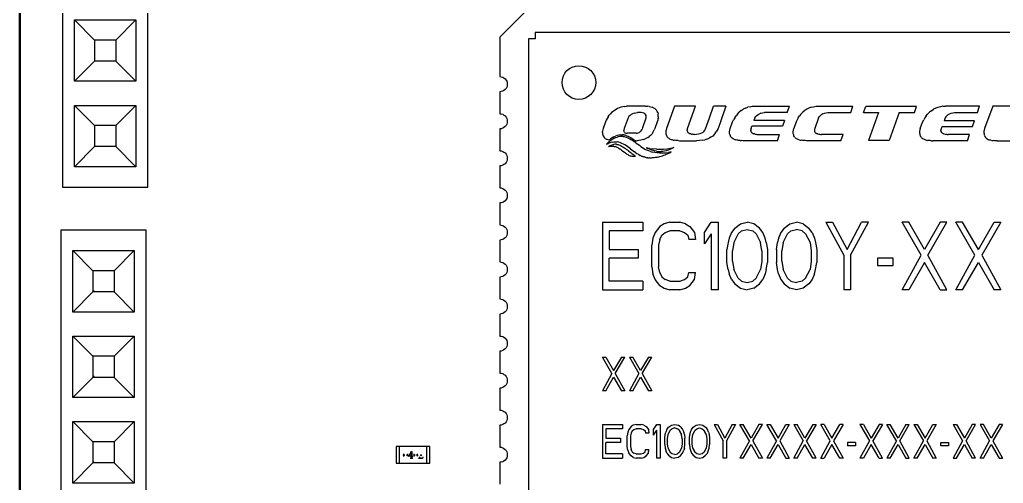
# Model space of a CAD drawing. Header units: millimetres. Extents: x 345 to 622, y 294 to 502.
# Drawn here: x 414.98 to 444.19, y 406.16 to 419.93 of the extents above; entities that cross this region are included whole.
import ezdxf

# ---------------------------------------------------------------- set-up
doc = ezdxf.new("R2010")
doc.units = ezdxf.units.MM
doc.layers.add('Make2D$可见线$场景轮廓线', color=18, linetype='Continuous', lineweight=50, true_color=0x000000)
doc.layers.add('Make2D$可见线$曲线', color=18, linetype='Continuous', true_color=0x000000)

msp = doc.modelspace()

# ---------------------------------------------------------------- linework, layer by layer
at = {"layer": 'Make2D$可见线$场景轮廓线', "color": 96, "true_color": 0x008000}
msp.add_line((414.976, 338.111), (414.976, 447.711), dxfattribs=at)
at = {"layer": 'Make2D$可见线$曲线', "color": 96, "true_color": 0x008000}
msp.add_line((414.976, 338.111), (414.976, 447.711), dxfattribs=at)
at = {"layer": 'Make2D$可见线$曲线', "color": 251, "lineweight": -3, "true_color": 0x4b4b4b}
for p, q in [((416.246, 430.691), (416.246, 414.951)), ((418.786, 414.951), (418.786, 430.691)), ((416.602, 419.924), (417.202, 419.324)), ((416.602, 418.098), (416.602, 419.924)), ((416.602, 419.924), (418.429, 419.924)), ((418.429, 419.924), (417.829, 419.324)), ((418.429, 419.924), (418.429, 418.098)), ((417.202, 419.324), (417.202, 418.698)), ((417.829, 419.324), (417.202, 419.324)), ((417.829, 419.324), (417.829, 418.698)), ((417.202, 418.698), (416.602, 418.098)), ((417.829, 418.698), (417.202, 418.698)), ((418.429, 418.098), (417.829, 418.698)), ((418.429, 418.098), (416.602, 418.098)), ((416.602, 417.384), (417.202, 416.784)), ((416.602, 415.558), (416.602, 417.384)), ((416.602, 417.384), (418.429, 417.384)), ((418.429, 417.384), (417.829, 416.784)), ((418.429, 417.384), (418.429, 415.558)), ((417.202, 416.784), (417.202, 416.158)), ((417.829, 416.784), (417.202, 416.784)), ((417.829, 416.784), (417.829, 416.158)), ((417.202, 416.158), (416.602, 415.558)), ((417.829, 416.158), (417.202, 416.158)), ((418.429, 415.558), (417.829, 416.158)), ((418.429, 415.558), (416.602, 415.558)), ((416.246, 414.951), (418.786, 414.951)), ((416.196, 413.681), (416.196, 397.941)), ((418.736, 413.681), (416.196, 413.681)), ((418.736, 397.947), (418.736, 413.681)), ((417.152, 412.474), (416.552, 413.074)), ((416.552, 413.074), (418.379, 413.074)), ((416.552, 411.248), (416.552, 413.074)), ((418.379, 413.074), (417.779, 412.474)), ((418.379, 413.074), (418.379, 411.248)), ((417.152, 412.474), (417.152, 411.848)), ((417.779, 412.474), (417.152, 412.474)), ((417.779, 412.474), (417.779, 411.848)), ((417.152, 411.848), (416.552, 411.248)), ((417.779, 411.848), (417.152, 411.848)), ((417.779, 411.848), (418.379, 411.248)), ((418.379, 411.248), (416.552, 411.248)), ((416.552, 410.534), (417.152, 409.934)), ((416.552, 408.708), (416.552, 410.534)), ((416.552, 410.534), (418.379, 410.534)), ((418.379, 410.534), (417.779, 409.934)), ((418.379, 410.534), (418.379, 408.708)), ((417.152, 409.934), (417.152, 409.308)), ((417.779, 409.934), (417.152, 409.934)), ((417.779, 409.934), (417.779, 409.308)), ((417.152, 409.308), (416.552, 408.708)), ((417.779, 409.308), (417.152, 409.308)), ((418.379, 408.708), (417.779, 409.308)), ((418.379, 408.708), (416.552, 408.708)), ((417.152, 407.394), (416.552, 407.994)), ((416.552, 407.994), (418.379, 407.994)), ((416.552, 406.168), (416.552, 407.994)), ((418.379, 407.994), (417.779, 407.394)), ((418.379, 407.994), (418.379, 406.168)), ((417.152, 407.394), (417.152, 406.768)), ((417.779, 407.394), (417.152, 407.394)), ((417.779, 407.394), (417.779, 406.768)), ((417.152, 406.768), (416.552, 406.168)), ((417.779, 406.768), (417.152, 406.768)), ((417.779, 406.768), (418.379, 406.168)), ((418.379, 406.168), (416.552, 406.168))]:
    msp.add_line(p, q, dxfattribs=at)
at = {"layer": 'Make2D$可见线$曲线', "color": 134, "lineweight": -3, "true_color": 0x009b9b}
for p, q in [((429.236, 419.411), (430.236, 420.411)), ((429.236, 419.411), (429.236, 418.236)), ((429.236, 417.786), (429.236, 417.136)), ((429.236, 416.686), (429.236, 416.036)), ((429.236, 415.586), (429.236, 414.936)), ((429.236, 414.486), (429.236, 413.836)), ((429.236, 413.386), (429.236, 412.736)), ((429.236, 412.286), (429.236, 411.636)), ((429.236, 411.186), (429.236, 410.536)), ((429.236, 410.086), (429.236, 409.436)), ((429.236, 408.986), (429.236, 408.336)), ((429.236, 407.886), (429.236, 407.236)), ((429.236, 406.786), (429.236, 406.136))]:
    msp.add_line(p, q, dxfattribs=at)
at = {"layer": 'Make2D$可见线$曲线', "color": 254, "lineweight": -3, "true_color": 0xdcdcdc}
for p, q in [((430.086, 419.361), (430.086, 392.461)), ((430.286, 419.361), (430.086, 419.361)), ((430.286, 419.561), (430.286, 419.361)), ((430.286, 419.561), (453.186, 419.561)), ((432.689, 417.265), (432.644, 417.236)), ((432.736, 417.29), (432.689, 417.265)), ((432.785, 417.311), (432.736, 417.29)), ((432.837, 417.329), (432.785, 417.311)), ((432.89, 417.343), (432.837, 417.329)), ((432.945, 417.353), (432.89, 417.343)), ((432.946, 417.354), (433.001, 417.359)), ((433.059, 417.361), (433.001, 417.359)), ((433.566, 417.361), (433.059, 417.361)), ((433.566, 417.361), (433.623, 417.359)), ((433.623, 417.359), (433.629, 417.358)), ((433.675, 417.353), (433.629, 417.358)), ((433.675, 417.354), (433.722, 417.343)), ((433.722, 417.343), (433.766, 417.329)), ((433.805, 417.311), (433.766, 417.329)), ((433.805, 417.311), (433.839, 417.29)), ((433.839, 417.29), (433.869, 417.265)), ((433.895, 417.238), (433.869, 417.265)), ((433.915, 417.206), (433.895, 417.238)), ((434.424, 417.361), (434.192, 416.695)), ((435.046, 417.361), (434.424, 417.361)), ((434.814, 416.695), (435.046, 417.361)), ((435.463, 417.013), (435.584, 417.361)), ((435.951, 417.361), (435.584, 417.361)), ((435.951, 417.361), (435.789, 416.891)), ((436.407, 417.228), (436.468, 417.268)), ((436.532, 417.301), (436.468, 417.268)), ((436.532, 417.301), (436.6, 417.327)), ((436.672, 417.345), (436.6, 417.327)), ((436.672, 417.345), (436.748, 417.357)), ((436.748, 417.357), (436.825, 417.36)), ((436.825, 417.36), (437.84, 417.361)), ((437.774, 417.172), (437.84, 417.361)), ((438.356, 417.268), (438.294, 417.228)), ((438.42, 417.301), (438.356, 417.268)), ((438.488, 417.327), (438.42, 417.301)), ((438.488, 417.327), (438.56, 417.345)), ((438.56, 417.345), (438.636, 417.357)), ((438.636, 417.357), (438.714, 417.36)), ((438.714, 417.36), (439.727, 417.361)), ((439.662, 417.172), (439.727, 417.361)), ((440.045, 417.167), (440.11, 417.354)), ((441.619, 417.354), (440.11, 417.354)), ((441.553, 417.167), (441.619, 417.354)), ((442.059, 417.226), (442.121, 417.266)), ((442.186, 417.3), (442.121, 417.266)), ((442.253, 417.325), (442.186, 417.3)), ((442.325, 417.344), (442.253, 417.325)), ((442.399, 417.355), (442.325, 417.344)), ((442.4, 417.355), (442.476, 417.358)), ((443.491, 417.358), (442.476, 417.358)), ((443.426, 417.17), (443.491, 417.358)), ((443.878, 417.361), (443.639, 416.692)), ((444.503, 417.361), (443.878, 417.361)), ((432.426, 416.996), (432.401, 416.945)), ((432.454, 417.044), (432.426, 416.996)), ((432.454, 417.044), (432.487, 417.09)), ((432.522, 417.131), (432.487, 417.09)), ((432.56, 417.169), (432.522, 417.131)), ((432.6, 417.204), (432.56, 417.169)), ((432.644, 417.236), (432.6, 417.204)), ((433.047, 417.014), (432.934, 416.695)), ((433.074, 417.051), (433.047, 417.014)), ((433.106, 417.084), (433.074, 417.051)), ((433.142, 417.111), (433.106, 417.084)), ((433.183, 417.134), (433.142, 417.111)), ((433.228, 417.151), (433.183, 417.134)), ((433.228, 417.151), (433.277, 417.164)), ((433.277, 417.164), (433.331, 417.171)), ((433.389, 417.174), (433.331, 417.171)), ((433.438, 417.171), (433.389, 417.174)), ((433.48, 417.164), (433.438, 417.171)), ((433.515, 417.151), (433.48, 417.164)), ((433.483, 416.723), (433.586, 417.014)), ((433.543, 417.134), (433.515, 417.151)), ((433.564, 417.111), (433.543, 417.134)), ((433.564, 417.111), (433.578, 417.084)), ((433.578, 417.084), (433.564, 417.111)), ((433.586, 417.051), (433.578, 417.084)), ((433.586, 417.014), (433.586, 417.051)), ((433.929, 416.946), (433.912, 416.892)), ((433.93, 417.171), (433.915, 417.206)), ((433.941, 416.999), (433.929, 416.946)), ((433.93, 417.171), (433.941, 417.132)), ((433.946, 417.091), (433.94, 417.133)), ((433.946, 417.046), (433.941, 416.999)), ((433.941, 416.997), (433.941, 417.002)), ((433.946, 417.045), (433.946, 417.091)), ((435.35, 416.689), (435.463, 417.013)), ((436.15, 416.891), (436.181, 416.957)), ((436.216, 417.018), (436.181, 416.957)), ((436.216, 417.018), (436.254, 417.074)), ((436.296, 417.125), (436.254, 417.074)), ((436.296, 417.125), (436.349, 417.18)), ((436.407, 417.228), (436.349, 417.18)), ((436.814, 417.013), (436.785, 416.93)), ((436.814, 417.013), (436.841, 417.05)), ((436.841, 417.05), (436.872, 417.083)), ((436.872, 417.083), (436.908, 417.11)), ((436.908, 417.11), (436.949, 417.132)), ((436.993, 417.15), (436.949, 417.132)), ((436.993, 417.15), (437.042, 417.162)), ((437.042, 417.162), (437.096, 417.17)), ((437.154, 417.172), (437.097, 417.17)), ((437.774, 417.172), (437.154, 417.172)), ((438.069, 416.957), (438.037, 416.891)), ((438.103, 417.018), (438.069, 416.957)), ((438.103, 417.018), (438.141, 417.074)), ((438.183, 417.125), (438.141, 417.074)), ((438.237, 417.18), (438.183, 417.125)), ((438.294, 417.228), (438.237, 417.18)), ((438.702, 417.013), (438.591, 416.694)), ((438.702, 417.013), (438.729, 417.05)), ((438.76, 417.083), (438.729, 417.05)), ((438.796, 417.11), (438.76, 417.083)), ((438.836, 417.132), (438.796, 417.11)), ((438.836, 417.132), (438.881, 417.15)), ((438.881, 417.15), (438.93, 417.162)), ((438.93, 417.162), (438.983, 417.17)), ((438.983, 417.17), (439.041, 417.172)), ((439.041, 417.172), (439.662, 417.172)), ((440.045, 417.167), (440.484, 417.167)), ((440.484, 417.167), (440.187, 416.34)), ((441.098, 417.167), (440.802, 416.34)), ((441.098, 417.167), (441.553, 417.167)), ((441.798, 416.889), (441.831, 416.957)), ((441.866, 417.017), (441.831, 416.957)), ((441.903, 417.072), (441.866, 417.017)), ((441.903, 417.072), (441.945, 417.123)), ((441.945, 417.123), (442.001, 417.178)), ((442.059, 417.226), (442.001, 417.178)), ((442.463, 417.01), (442.435, 416.928)), ((442.49, 417.048), (442.463, 417.01)), ((442.522, 417.08), (442.49, 417.048)), ((442.558, 417.108), (442.522, 417.08)), ((442.558, 417.108), (442.599, 417.13)), ((442.599, 417.13), (442.644, 417.148)), ((442.644, 417.148), (442.693, 417.16)), ((442.693, 417.16), (442.747, 417.168)), ((442.747, 417.168), (442.805, 417.17)), ((442.805, 417.17), (443.426, 417.17)), ((432.31, 416.695), (432.297, 416.653)), ((432.38, 416.892), (432.31, 416.695)), ((432.401, 416.945), (432.38, 416.892)), ((432.924, 416.658), (432.923, 416.637)), ((432.928, 416.676), (432.924, 416.658)), ((432.934, 416.695), (432.928, 416.676)), ((433.439, 416.632), (433.454, 416.654)), ((433.454, 416.654), (433.466, 416.678)), ((433.48, 416.716), (433.466, 416.678)), ((433.806, 416.614), (433.826, 416.653)), ((433.842, 416.695), (433.826, 416.653)), ((433.912, 416.892), (433.842, 416.695)), ((434.192, 416.695), (434.181, 416.645)), ((434.805, 416.639), (434.805, 416.657)), ((434.809, 416.675), (434.806, 416.657)), ((434.808, 416.675), (434.813, 416.693)), ((434.814, 416.697), (434.813, 416.694)), ((435.332, 416.652), (435.35, 416.689)), ((435.72, 416.695), (435.696, 416.645)), ((435.789, 416.891), (435.72, 416.695)), ((436.069, 416.644), (436.081, 416.695)), ((436.081, 416.695), (436.15, 416.891)), ((436.694, 416.639), (436.695, 416.657)), ((436.698, 416.675), (436.695, 416.657)), ((436.703, 416.694), (436.698, 416.675)), ((436.703, 416.695), (436.727, 416.762)), ((437.631, 416.762), (436.727, 416.762)), ((437.69, 416.93), (436.785, 416.93)), ((437.69, 416.93), (437.631, 416.762)), ((437.957, 416.644), (437.969, 416.695)), ((438.037, 416.891), (437.969, 416.695)), ((438.583, 416.657), (438.582, 416.64)), ((438.586, 416.675), (438.583, 416.657)), ((438.591, 416.694), (438.586, 416.675)), ((441.728, 416.693), (441.716, 416.643)), ((441.728, 416.693), (441.798, 416.889)), ((442.341, 416.655), (442.34, 416.638)), ((442.341, 416.655), (442.344, 416.673)), ((442.349, 416.692), (442.344, 416.673)), ((442.374, 416.76), (442.349, 416.692)), ((442.374, 416.76), (443.278, 416.76)), ((443.339, 416.928), (442.435, 416.928)), ((443.278, 416.76), (443.339, 416.928)), ((443.639, 416.692), (443.627, 416.642)), ((432.286, 416.576), (432.288, 416.612)), ((432.286, 416.576), (432.288, 416.541)), ((432.288, 416.541), (432.294, 416.509)), ((432.297, 416.653), (432.289, 416.613)), ((432.294, 416.509), (432.306, 416.479)), ((432.306, 416.479), (432.323, 416.452)), ((432.344, 416.427), (432.323, 416.452)), ((432.371, 416.404), (432.344, 416.427)), ((432.371, 416.404), (432.403, 416.384)), ((432.403, 416.384), (432.44, 416.368)), ((432.483, 416.354), (432.44, 416.368)), ((432.483, 416.354), (432.527, 416.392)), ((432.573, 416.424), (432.527, 416.392)), ((432.539, 416.355), (432.567, 416.375)), ((432.567, 416.375), (432.596, 416.392)), ((432.621, 416.45), (432.573, 416.424)), ((432.596, 416.392), (432.626, 416.407)), ((432.621, 416.45), (432.671, 416.471)), ((432.626, 416.407), (432.657, 416.42)), ((432.657, 416.42), (432.687, 416.432)), ((432.722, 416.488), (432.671, 416.471)), ((432.687, 416.432), (432.719, 416.441)), ((432.75, 416.449), (432.719, 416.441)), ((432.775, 416.5), (432.722, 416.488)), ((432.782, 416.455), (432.75, 416.449)), ((432.826, 416.506), (432.775, 416.5)), ((432.815, 416.46), (432.782, 416.455)), ((432.847, 416.462), (432.815, 416.46)), ((432.826, 416.506), (432.88, 416.509)), ((432.88, 416.463), (432.847, 416.462)), ((432.907, 416.508), (432.88, 416.509)), ((432.907, 416.463), (432.88, 416.463)), ((432.906, 416.462), (432.934, 416.459)), ((432.934, 416.504), (432.907, 416.508)), ((432.925, 416.618), (432.923, 416.637)), ((432.931, 416.601), (432.925, 416.618)), ((432.94, 416.585), (432.931, 416.601)), ((432.934, 416.505), (432.96, 416.499)), ((432.934, 416.459), (432.959, 416.454)), ((432.94, 416.585), (432.956, 416.571)), ((432.956, 416.571), (432.977, 416.562)), ((432.959, 416.454), (432.986, 416.444)), ((432.986, 416.49), (432.96, 416.499)), ((432.977, 416.562), (432.997, 416.557)), ((432.986, 416.49), (433.061, 416.456)), ((432.986, 416.444), (433.042, 416.42)), ((432.997, 416.557), (433.018, 416.555)), ((433.286, 416.555), (433.018, 416.555)), ((433.042, 416.42), (433.096, 416.392)), ((433.132, 416.417), (433.061, 416.456)), ((433.096, 416.392), (433.148, 416.362)), ((433.199, 416.375), (433.132, 416.417)), ((433.197, 416.331), (433.148, 416.362)), ((433.262, 416.331), (433.199, 416.375)), ((433.286, 416.555), (433.317, 416.558)), ((433.317, 416.558), (433.348, 416.567)), ((433.348, 416.567), (433.375, 416.579)), ((433.375, 416.579), (433.4, 416.594)), ((433.4, 416.594), (433.421, 416.612)), ((433.421, 416.612), (433.439, 416.632)), ((433.471, 416.361), (433.423, 416.35)), ((433.516, 416.375), (433.471, 416.361)), ((433.516, 416.375), (433.559, 416.392)), ((433.599, 416.411), (433.559, 416.392)), ((433.636, 416.432), (433.599, 416.411)), ((433.636, 416.432), (433.671, 416.456)), ((433.703, 416.483), (433.671, 416.456)), ((433.703, 416.483), (433.733, 416.512)), ((433.733, 416.512), (433.76, 416.543)), ((433.785, 416.577), (433.76, 416.543)), ((433.785, 416.577), (433.806, 416.614)), ((434.176, 416.6), (434.181, 416.644)), ((434.176, 416.598), (434.176, 416.598)), ((434.176, 416.555), (434.176, 416.598)), ((434.182, 416.515), (434.176, 416.555)), ((434.182, 416.515), (434.188, 416.493)), ((434.188, 416.493), (434.196, 416.473)), ((434.207, 416.453), (434.196, 416.473)), ((434.207, 416.453), (434.221, 416.436)), ((434.237, 416.42), (434.221, 416.436)), ((434.237, 416.42), (434.255, 416.405)), ((434.276, 416.391), (434.255, 416.405)), ((434.276, 416.391), (434.299, 416.379)), ((434.299, 416.379), (434.325, 416.369)), ((434.325, 416.369), (434.353, 416.36)), ((434.805, 416.64), (434.807, 416.623)), ((434.807, 416.623), (434.811, 416.608)), ((434.818, 416.594), (434.811, 416.608)), ((434.817, 416.595), (434.827, 416.581)), ((434.827, 416.581), (434.838, 416.57)), ((434.852, 416.559), (434.838, 416.57)), ((434.852, 416.559), (434.869, 416.55)), ((434.888, 416.542), (434.869, 416.55)), ((434.909, 416.536), (434.888, 416.542)), ((434.909, 416.536), (434.933, 416.53)), ((434.933, 416.53), (434.959, 416.526)), ((434.987, 416.522), (434.959, 416.526)), ((435.018, 416.52), (434.987, 416.522)), ((435.018, 416.521), (435.082, 416.525)), ((435.082, 416.525), (435.142, 416.535)), ((435.142, 416.535), (435.193, 416.549)), ((435.193, 416.549), (435.238, 416.568)), ((435.238, 416.568), (435.276, 416.592)), ((435.307, 416.619), (435.276, 416.592)), ((435.307, 416.619), (435.332, 416.652)), ((435.391, 416.379), (435.323, 416.36)), ((435.391, 416.379), (435.454, 416.405)), ((435.51, 416.436), (435.454, 416.405)), ((435.561, 416.473), (435.51, 416.436)), ((435.605, 416.515), (435.561, 416.473)), ((435.639, 416.555), (435.605, 416.515)), ((435.639, 416.555), (435.669, 416.598)), ((435.696, 416.645), (435.669, 416.598)), ((436.065, 416.598), (436.069, 416.644)), ((436.065, 416.555), (436.065, 416.598)), ((436.07, 416.515), (436.065, 416.555)), ((436.07, 416.515), (436.077, 416.493)), ((436.077, 416.493), (436.085, 416.473)), ((436.085, 416.473), (436.096, 416.453)), ((436.096, 416.453), (436.085, 416.473)), ((436.11, 416.436), (436.096, 416.453)), ((436.11, 416.436), (436.126, 416.42)), ((436.144, 416.405), (436.126, 416.42)), ((436.165, 416.391), (436.144, 416.405)), ((436.188, 416.379), (436.165, 416.391)), ((436.188, 416.379), (436.214, 416.369)), ((436.214, 416.369), (436.242, 416.36)), ((436.694, 416.64), (436.696, 416.623)), ((436.7, 416.608), (436.696, 416.623)), ((436.707, 416.594), (436.7, 416.608)), ((436.706, 416.595), (436.716, 416.581)), ((436.727, 416.57), (436.716, 416.581)), ((436.741, 416.559), (436.727, 416.57)), ((436.741, 416.559), (436.758, 416.55)), ((436.758, 416.55), (436.778, 416.541)), ((436.798, 416.536), (436.778, 416.542)), ((436.798, 416.536), (436.822, 416.53)), ((436.822, 416.53), (436.848, 416.526)), ((436.848, 416.526), (436.876, 416.522)), ((436.876, 416.522), (436.907, 416.52)), ((436.907, 416.52), (437.546, 416.52)), ((437.482, 416.335), (437.546, 416.52)), ((437.953, 416.598), (437.957, 416.644)), ((437.953, 416.555), (437.953, 416.598)), ((437.958, 416.515), (437.953, 416.555)), ((437.958, 416.515), (437.964, 416.493)), ((437.964, 416.493), (437.973, 416.473)), ((437.973, 416.473), (437.984, 416.453)), ((437.984, 416.453), (437.973, 416.473)), ((437.997, 416.436), (437.984, 416.453)), ((437.997, 416.436), (438.013, 416.42)), ((438.013, 416.42), (438.032, 416.405)), ((438.052, 416.391), (438.032, 416.405)), ((438.076, 416.379), (438.052, 416.391)), ((438.102, 416.369), (438.076, 416.379)), ((438.13, 416.36), (438.102, 416.369)), ((438.582, 416.64), (438.584, 416.623)), ((438.584, 416.623), (438.588, 416.608)), ((438.588, 416.608), (438.594, 416.595)), ((438.594, 416.595), (438.604, 416.581)), ((438.615, 416.57), (438.604, 416.581)), ((438.629, 416.559), (438.615, 416.57)), ((438.629, 416.559), (438.646, 416.55)), ((438.664, 416.542), (438.646, 416.55)), ((438.686, 416.536), (438.664, 416.542)), ((438.686, 416.536), (438.709, 416.53)), ((438.709, 416.53), (438.736, 416.526)), ((438.736, 416.526), (438.764, 416.522)), ((438.764, 416.522), (438.795, 416.52)), ((439.434, 416.52), (438.795, 416.52)), ((439.37, 416.335), (439.434, 416.52)), ((441.711, 416.597), (441.716, 416.642)), ((441.711, 416.553), (441.711, 416.597)), ((441.711, 416.553), (441.716, 416.513)), ((441.716, 416.513), (441.722, 416.491)), ((441.722, 416.491), (441.73, 416.471)), ((441.73, 416.471), (441.741, 416.452)), ((441.741, 416.452), (441.73, 416.471)), ((441.754, 416.434), (441.741, 416.452)), ((441.754, 416.434), (441.769, 416.418)), ((441.769, 416.418), (441.787, 416.403)), ((441.807, 416.39), (441.787, 416.403)), ((441.829, 416.378), (441.807, 416.39)), ((441.829, 416.378), (441.854, 416.368)), ((441.882, 416.358), (441.854, 416.368)), ((442.342, 416.621), (442.34, 416.637)), ((442.342, 416.621), (442.346, 416.605)), ((442.346, 416.605), (442.345, 416.607)), ((442.346, 416.605), (442.351, 416.592)), ((442.361, 416.577), (442.352, 416.591)), ((442.372, 416.565), (442.361, 416.577)), ((442.385, 416.554), (442.372, 416.565)), ((442.385, 416.554), (442.401, 416.544)), ((442.42, 416.536), (442.401, 416.544)), ((442.441, 416.53), (442.42, 416.536)), ((442.444, 416.529), (442.465, 416.525)), ((442.466, 416.524), (442.465, 416.525)), ((442.465, 416.525), (442.492, 416.521)), ((442.521, 416.519), (442.492, 416.521)), ((442.521, 416.519), (442.553, 416.518)), ((443.192, 416.518), (442.553, 416.518)), ((443.126, 416.333), (443.192, 416.518)), ((443.622, 416.595), (443.627, 416.641)), ((443.622, 416.551), (443.622, 416.595)), ((443.622, 416.551), (443.627, 416.511)), ((443.627, 416.511), (443.632, 416.495)), ((443.633, 416.489), (443.632, 416.49)), ((443.633, 416.489), (443.641, 416.468)), ((443.641, 416.468), (443.652, 416.449)), ((443.652, 416.449), (443.641, 416.468)), ((443.652, 416.449), (443.665, 416.432)), ((443.665, 416.432), (443.68, 416.416)), ((443.698, 416.401), (443.68, 416.416)), ((443.718, 416.387), (443.698, 416.401)), ((443.718, 416.387), (443.741, 416.375)), ((443.741, 416.375), (443.766, 416.365)), ((443.794, 416.355), (443.766, 416.365)), ((432.411, 416.227), (432.435, 416.257)), ((432.411, 416.227), (432.462, 416.252)), ((432.459, 416.285), (432.435, 416.257)), ((432.459, 416.285), (432.485, 416.311)), ((432.507, 416.272), (432.462, 416.252)), ((432.493, 416.173), (432.466, 416.155)), ((432.498, 416.164), (432.466, 416.155)), ((432.485, 416.311), (432.512, 416.334)), ((432.493, 416.173), (432.52, 416.189)), ((432.497, 416.164), (432.527, 416.17)), ((432.549, 416.286), (432.507, 416.272)), ((432.512, 416.334), (432.539, 416.355)), ((432.52, 416.189), (432.547, 416.202)), ((432.527, 416.17), (432.556, 416.173)), ((432.547, 416.202), (432.574, 416.212)), ((432.588, 416.296), (432.549, 416.286)), ((432.556, 416.173), (432.584, 416.173)), ((432.574, 416.212), (432.601, 416.22)), ((432.584, 416.173), (432.612, 416.171)), ((432.587, 416.296), (432.623, 416.301)), ((432.601, 416.22), (432.626, 416.224)), ((432.612, 416.171), (432.639, 416.166)), ((432.623, 416.301), (432.657, 416.303)), ((432.651, 416.227), (432.626, 416.225)), ((432.639, 416.166), (432.665, 416.16)), ((432.676, 416.228), (432.651, 416.227)), ((432.657, 416.303), (432.69, 416.301)), ((432.69, 416.151), (432.667, 416.159)), ((432.701, 416.227), (432.676, 416.228)), ((432.69, 416.301), (432.723, 416.297)), ((432.69, 416.151), (432.715, 416.141)), ((432.701, 416.226), (432.726, 416.223)), ((432.715, 416.141), (432.739, 416.129)), ((432.773, 416.287), (432.723, 416.297)), ((432.726, 416.223), (432.749, 416.218)), ((432.763, 416.116), (432.739, 416.129)), ((432.749, 416.218), (432.775, 416.21)), ((432.763, 416.116), (432.786, 416.101)), ((432.821, 416.272), (432.773, 416.287)), ((432.775, 416.21), (432.799, 416.202)), ((432.786, 416.101), (432.81, 416.086)), ((432.799, 416.202), (432.823, 416.191)), ((432.832, 416.07), (432.81, 416.086)), ((432.867, 416.254), (432.821, 416.272)), ((432.823, 416.191), (432.847, 416.18)), ((432.855, 416.053), (432.832, 416.07)), ((432.847, 416.18), (432.871, 416.167)), ((432.912, 416.233), (432.867, 416.254)), ((432.871, 416.167), (432.895, 416.152)), ((432.895, 416.152), (432.919, 416.137)), ((432.956, 416.209), (432.912, 416.233)), ((432.919, 416.137), (432.943, 416.121)), ((432.943, 416.121), (432.967, 416.104)), ((432.999, 416.183), (432.956, 416.209)), ((432.967, 416.104), (432.991, 416.086)), ((432.991, 416.086), (433.015, 416.068)), ((433.04, 416.155), (432.999, 416.183)), ((433.081, 416.126), (433.04, 416.155)), ((433.122, 416.096), (433.081, 416.126)), ((433.122, 416.096), (433.162, 416.065)), ((433.197, 416.331), (433.245, 416.298)), ((433.245, 416.298), (433.292, 416.265)), ((433.263, 416.331), (433.32, 416.335)), ((433.292, 416.265), (433.338, 416.231)), ((433.372, 416.34), (433.32, 416.335)), ((433.338, 416.231), (433.383, 416.198)), ((433.423, 416.35), (433.372, 416.34)), ((433.383, 416.198), (433.428, 416.165)), ((433.428, 416.165), (433.473, 416.133)), ((433.473, 416.133), (433.519, 416.104)), ((433.519, 416.104), (433.566, 416.076)), ((433.566, 416.076), (433.615, 416.051)), ((433.686, 416.106), (433.587, 416.12)), ((433.587, 416.12), (433.641, 416.101)), ((433.692, 416.082), (433.641, 416.101)), ((433.686, 416.106), (433.787, 416.094)), ((433.692, 416.082), (433.743, 416.064)), ((433.889, 416.086), (433.787, 416.094)), ((433.889, 416.085), (433.992, 416.083)), ((433.992, 416.083), (434.095, 416.084)), ((434.095, 416.084), (434.201, 416.093)), ((434.201, 416.093), (434.306, 416.109)), ((434.291, 416.071), (434.235, 416.049)), ((434.349, 416.099), (434.291, 416.071)), ((434.306, 416.109), (434.41, 416.134)), ((434.41, 416.134), (434.349, 416.099)), ((434.385, 416.351), (434.353, 416.36)), ((434.384, 416.352), (434.417, 416.346)), ((434.453, 416.341), (434.417, 416.346)), ((434.491, 416.338), (434.453, 416.341)), ((434.531, 416.336), (434.491, 416.338)), ((434.531, 416.336), (434.575, 416.335)), ((434.575, 416.335), (435.082, 416.335)), ((435.167, 416.337), (435.082, 416.335)), ((435.249, 416.346), (435.167, 416.337)), ((435.249, 416.346), (435.323, 416.36)), ((436.274, 416.351), (436.242, 416.36)), ((436.306, 416.346), (436.274, 416.351)), ((436.342, 416.341), (436.306, 416.346)), ((436.38, 416.338), (436.342, 416.341)), ((436.38, 416.338), (436.42, 416.336)), ((436.463, 416.335), (436.42, 416.336)), ((437.482, 416.335), (436.463, 416.335)), ((438.13, 416.36), (438.161, 416.352)), ((438.161, 416.352), (438.194, 416.346)), ((438.229, 416.341), (438.194, 416.346)), ((438.267, 416.338), (438.229, 416.341)), ((438.308, 416.336), (438.267, 416.338)), ((438.351, 416.335), (438.308, 416.336)), ((439.37, 416.335), (438.351, 416.335)), ((440.802, 416.34), (440.187, 416.34)), ((441.882, 416.358), (441.912, 416.351)), ((441.912, 416.351), (441.944, 416.344)), ((441.978, 416.34), (441.944, 416.344)), ((442.016, 416.336), (441.978, 416.34)), ((442.055, 416.334), (442.016, 416.336)), ((442.055, 416.334), (442.097, 416.333)), ((443.126, 416.333), (442.097, 416.333)), ((443.825, 416.347), (443.794, 416.355)), ((443.828, 416.347), (443.856, 416.341)), ((443.856, 416.341), (443.891, 416.336)), ((443.928, 416.333), (443.891, 416.337)), ((443.968, 416.331), (443.928, 416.333)), ((444.01, 416.33), (443.968, 416.331)), ((444.01, 416.33), (445.044, 416.33)), ((432.855, 416.053), (432.878, 416.036)), ((432.878, 416.036), (432.922, 416.002)), ((432.922, 416.002), (432.945, 415.985)), ((432.967, 415.968), (432.945, 415.985)), ((432.967, 415.968), (432.99, 415.952)), ((432.99, 415.952), (433.013, 415.937)), ((433.013, 415.937), (433.036, 415.923)), ((433.04, 416.049), (433.015, 416.068)), ((433.06, 415.91), (433.036, 415.923)), ((433.064, 416.029), (433.04, 416.049)), ((433.06, 415.91), (433.084, 415.899)), ((433.064, 416.029), (433.113, 415.99)), ((433.084, 415.899), (433.108, 415.889)), ((433.108, 415.889), (433.133, 415.881)), ((433.113, 415.99), (433.138, 415.97)), ((433.133, 415.881), (433.158, 415.875)), ((433.138, 415.97), (433.163, 415.951)), ((433.158, 415.875), (433.184, 415.871)), ((433.162, 416.065), (433.202, 416.035)), ((433.163, 415.951), (433.189, 415.931)), ((433.211, 415.87), (433.184, 415.871)), ((433.189, 415.931), (433.215, 415.912)), ((433.202, 416.035), (433.242, 416.005)), ((433.211, 415.87), (433.239, 415.871)), ((433.215, 415.912), (433.241, 415.893)), ((433.239, 415.871), (433.267, 415.875)), ((433.241, 415.893), (433.268, 415.874)), ((433.282, 415.976), (433.242, 416.005)), ((433.268, 415.874), (433.267, 415.874)), ((433.282, 415.976), (433.322, 415.949)), ((433.363, 415.923), (433.322, 415.949)), ((433.363, 415.923), (433.405, 415.9)), ((433.419, 415.893), (433.405, 415.9)), ((433.419, 415.893), (433.435, 415.885)), ((433.435, 415.885), (433.451, 415.878)), ((433.451, 415.878), (433.468, 415.871)), ((433.468, 415.871), (433.486, 415.864)), ((433.486, 415.864), (433.504, 415.857)), ((433.523, 415.851), (433.504, 415.857)), ((433.544, 415.845), (433.523, 415.851)), ((433.565, 415.839), (433.544, 415.845)), ((433.587, 415.835), (433.565, 415.839)), ((433.587, 415.834), (433.61, 415.83)), ((433.633, 415.827), (433.61, 415.83)), ((433.665, 416.029), (433.615, 416.051)), ((433.633, 415.827), (433.658, 415.824)), ((433.658, 415.824), (433.684, 415.822)), ((433.718, 416.011), (433.665, 416.029)), ((433.71, 415.821), (433.684, 415.822)), ((433.738, 415.821), (433.71, 415.821)), ((433.718, 416.011), (433.773, 415.998)), ((433.766, 415.822), (433.738, 415.821)), ((433.743, 416.064), (433.792, 416.049)), ((433.796, 415.824), (433.766, 415.822)), ((433.843, 415.985), (433.773, 415.998)), ((433.792, 416.049), (433.84, 416.035)), ((433.826, 415.827), (433.796, 415.824)), ((433.858, 415.831), (433.826, 415.827)), ((433.887, 416.024), (433.84, 416.035)), ((433.912, 415.976), (433.843, 415.985)), ((433.89, 415.837), (433.858, 415.831)), ((433.887, 416.024), (433.935, 416.016)), ((433.923, 415.843), (433.89, 415.837)), ((433.979, 415.971), (433.912, 415.976)), ((433.924, 415.843), (433.923, 415.843)), ((433.924, 415.844), (433.959, 415.852)), ((433.935, 416.016), (433.982, 416.012)), ((433.959, 415.852), (433.995, 415.862)), ((433.979, 415.972), (434.046, 415.971)), ((433.982, 416.012), (434.031, 416.01)), ((433.995, 415.862), (434.032, 415.873)), ((434.078, 416.013), (434.031, 416.011)), ((434.032, 415.873), (434.07, 415.887)), ((434.046, 415.971), (434.113, 415.973)), ((434.07, 415.887), (434.109, 415.901)), ((434.13, 416.02), (434.078, 416.013)), ((434.109, 415.901), (434.15, 415.918)), ((434.113, 415.973), (434.18, 415.979)), ((434.181, 416.032), (434.13, 416.02)), ((434.15, 415.918), (434.191, 415.936)), ((434.18, 415.979), (434.251, 415.989)), ((434.235, 416.049), (434.181, 416.032)), ((434.191, 415.936), (434.234, 415.956)), ((434.234, 415.956), (434.278, 415.978)), ((434.323, 416.003), (434.251, 415.989)), ((434.278, 415.978), (434.323, 416.003)), ((432.286, 413.911), (432.286, 411.911)), ((432.286, 413.911), (433.486, 413.911)), ((433.486, 413.911), (433.486, 413.656)), ((433.986, 413.783), (433.852, 413.613)), ((434.119, 413.868), (433.986, 413.783)), ((434.286, 413.911), (434.119, 413.868)), ((434.286, 413.911), (434.586, 413.911)), ((434.752, 413.868), (434.586, 413.911)), ((434.752, 413.868), (434.886, 413.783)), ((434.886, 413.783), (435.019, 413.613)), ((435.319, 413.613), (435.519, 413.911)), ((435.519, 413.911), (435.719, 413.911)), ((435.719, 413.911), (435.719, 411.911)), ((436.219, 413.741), (436.119, 413.613)), ((436.219, 413.741), (436.386, 413.868)), ((436.386, 413.868), (436.586, 413.911)), ((436.786, 413.868), (436.586, 413.911)), ((436.952, 413.741), (436.786, 413.868)), ((437.052, 413.613), (436.952, 413.741)), ((437.686, 413.741), (437.586, 413.613)), ((437.686, 413.741), (437.852, 413.868)), ((437.852, 413.868), (438.052, 413.911)), ((438.252, 413.868), (438.052, 413.911)), ((438.252, 413.868), (438.419, 413.741)), ((438.519, 413.613), (438.419, 413.741)), ((438.919, 413.911), (439.452, 412.932)), ((438.919, 413.911), (439.119, 413.911)), ((439.119, 413.911), (439.552, 413.102)), ((439.552, 413.102), (439.986, 413.911)), ((439.652, 412.932), (440.186, 413.911)), ((440.186, 413.911), (439.986, 413.911)), ((441.386, 413.911), (441.186, 413.911)), ((441.752, 412.932), (441.186, 413.911)), ((441.852, 413.102), (441.386, 413.911)), ((442.319, 413.911), (441.852, 413.102)), ((441.952, 412.932), (442.519, 413.911)), ((442.519, 413.911), (442.319, 413.911)), ((442.986, 413.911), (442.786, 413.911)), ((443.352, 412.932), (442.786, 413.911)), ((443.452, 413.102), (442.986, 413.911)), ((443.452, 413.102), (443.919, 413.911)), ((444.119, 413.911), (443.552, 412.932)), ((443.919, 413.911), (444.119, 413.911)), ((433.486, 413.656), (432.486, 413.656)), ((432.486, 413.656), (432.486, 413.102)), ((433.786, 413.443), (433.752, 413.23)), ((433.852, 413.613), (433.786, 413.443)), ((433.986, 413.4), (434.052, 413.528)), ((434.052, 413.528), (434.152, 413.613)), ((434.152, 413.613), (434.286, 413.656)), ((434.586, 413.656), (434.286, 413.656)), ((434.586, 413.656), (434.719, 413.613)), ((434.719, 413.613), (434.819, 413.528)), ((434.819, 413.528), (434.852, 413.4)), ((435.019, 413.613), (435.052, 413.4)), ((435.319, 413.273), (435.319, 413.613)), ((435.519, 413.571), (435.319, 413.273)), ((435.519, 413.571), (435.519, 411.911)), ((436.052, 413.443), (436.019, 413.315)), ((436.119, 413.613), (436.052, 413.443)), ((436.319, 413.571), (436.186, 413.315)), ((436.419, 413.656), (436.319, 413.571)), ((436.419, 413.656), (436.586, 413.698)), ((436.586, 413.698), (436.752, 413.656)), ((436.852, 413.571), (436.752, 413.656)), ((436.852, 413.571), (436.986, 413.315)), ((437.119, 413.443), (437.052, 413.613)), ((437.152, 413.315), (437.119, 413.443)), ((437.519, 413.443), (437.486, 413.315)), ((437.586, 413.613), (437.519, 413.443)), ((437.652, 413.315), (437.786, 413.571)), ((437.786, 413.571), (437.886, 413.656)), ((437.886, 413.656), (438.052, 413.698)), ((438.219, 413.656), (438.052, 413.698)), ((438.319, 413.571), (438.219, 413.656)), ((438.319, 413.571), (438.452, 413.315)), ((438.519, 413.613), (438.586, 413.443)), ((438.586, 413.443), (438.619, 413.315)), ((433.752, 412.592), (433.752, 413.23)), ((433.986, 413.4), (433.952, 413.23)), ((433.952, 413.23), (433.952, 412.592)), ((435.052, 413.4), (434.852, 413.4)), ((436.019, 413.315), (435.986, 413.102)), ((436.186, 413.315), (436.152, 413.06)), ((437.019, 413.06), (436.986, 413.315)), ((437.152, 413.315), (437.186, 413.102)), ((437.452, 413.102), (437.486, 413.315)), ((437.652, 413.315), (437.619, 413.06)), ((438.452, 413.315), (438.486, 413.06)), ((438.619, 413.315), (438.652, 413.102)), ((432.486, 413.102), (433.352, 413.102)), ((433.352, 413.102), (433.352, 412.847)), ((435.986, 412.72), (435.986, 413.102)), ((436.152, 412.762), (436.152, 413.06)), ((437.019, 413.06), (437.019, 412.762)), ((437.186, 413.102), (437.186, 412.72)), ((437.452, 413.102), (437.452, 412.72)), ((437.619, 412.762), (437.619, 413.06)), ((438.486, 413.06), (438.486, 412.762)), ((438.652, 413.102), (438.652, 412.72)), ((439.452, 412.932), (439.452, 411.911)), ((439.652, 412.932), (439.652, 411.911)), ((441.186, 411.911), (441.752, 412.932)), ((442.519, 411.911), (441.952, 412.932)), ((442.786, 411.911), (443.352, 412.932)), ((443.552, 412.932), (444.119, 411.911)), ((432.486, 412.166), (432.486, 412.847)), ((433.352, 412.847), (432.486, 412.847)), ((433.752, 412.592), (433.786, 412.379)), ((433.986, 412.422), (433.952, 412.592)), ((436.019, 412.507), (435.986, 412.72)), ((436.152, 412.762), (436.186, 412.507)), ((437.019, 412.762), (436.986, 412.507)), ((437.152, 412.507), (437.186, 412.72)), ((437.486, 412.507), (437.452, 412.72)), ((437.619, 412.762), (437.652, 412.507)), ((438.486, 412.762), (438.452, 412.507)), ((438.619, 412.507), (438.652, 412.72)), ((440.919, 412.847), (440.452, 412.847)), ((440.452, 412.847), (440.452, 412.634)), ((440.452, 412.634), (440.919, 412.634)), ((440.919, 412.634), (440.919, 412.847)), ((441.852, 412.72), (441.386, 411.911)), ((442.319, 411.911), (441.852, 412.72)), ((442.986, 411.911), (443.452, 412.72)), ((443.452, 412.72), (443.919, 411.911)), ((433.852, 412.209), (433.786, 412.379)), ((433.986, 412.422), (434.052, 412.294)), ((434.052, 412.294), (434.152, 412.209)), ((434.719, 412.209), (434.819, 412.294)), ((434.819, 412.294), (434.852, 412.422)), ((434.852, 412.422), (435.052, 412.422)), ((435.019, 412.209), (435.052, 412.422)), ((436.019, 412.507), (436.052, 412.379)), ((436.119, 412.209), (436.052, 412.379)), ((436.319, 412.251), (436.186, 412.507)), ((436.852, 412.251), (436.986, 412.507)), ((437.119, 412.379), (437.052, 412.209)), ((437.152, 412.507), (437.119, 412.379)), ((437.519, 412.379), (437.486, 412.507)), ((437.519, 412.379), (437.586, 412.209)), ((437.786, 412.251), (437.652, 412.507)), ((438.319, 412.251), (438.452, 412.507)), ((438.586, 412.379), (438.519, 412.209)), ((438.586, 412.379), (438.619, 412.507)), ((433.486, 412.166), (432.486, 412.166)), ((433.486, 412.166), (433.486, 411.911)), ((433.986, 412.039), (433.852, 412.209)), ((433.986, 412.039), (434.119, 411.954)), ((434.286, 412.166), (434.152, 412.209)), ((434.286, 412.166), (434.586, 412.166)), ((434.586, 412.166), (434.719, 412.209)), ((434.752, 411.954), (434.886, 412.039)), ((434.886, 412.039), (435.019, 412.209)), ((436.119, 412.209), (436.219, 412.081)), ((436.219, 412.081), (436.386, 411.954)), ((436.319, 412.251), (436.419, 412.166)), ((436.419, 412.166), (436.586, 412.124)), ((436.586, 412.124), (436.752, 412.166)), ((436.852, 412.251), (436.752, 412.166)), ((436.786, 411.954), (436.952, 412.081)), ((436.952, 412.081), (437.052, 412.209)), ((437.586, 412.209), (437.686, 412.081)), ((437.686, 412.081), (437.852, 411.954)), ((437.886, 412.166), (437.786, 412.251)), ((437.886, 412.166), (438.052, 412.124)), ((438.219, 412.166), (438.052, 412.124)), ((438.219, 412.166), (438.319, 412.251)), ((438.419, 412.081), (438.252, 411.954)), ((438.519, 412.209), (438.419, 412.081)), ((432.286, 411.911), (433.486, 411.911)), ((434.119, 411.954), (434.286, 411.911)), ((434.586, 411.911), (434.286, 411.911)), ((434.586, 411.911), (434.752, 411.954)), ((435.719, 411.911), (435.519, 411.911)), ((436.386, 411.954), (436.586, 411.911)), ((436.786, 411.954), (436.586, 411.911)), ((438.052, 411.911), (437.852, 411.954)), ((438.252, 411.954), (438.052, 411.911)), ((439.652, 411.911), (439.452, 411.911)), ((441.386, 411.911), (441.186, 411.911)), ((442.319, 411.911), (442.519, 411.911)), ((442.986, 411.911), (442.786, 411.911)), ((444.119, 411.911), (443.919, 411.911)), ((432.569, 409.422), (432.286, 409.911)), ((432.286, 409.911), (432.386, 409.911)), ((432.386, 409.911), (432.619, 409.507)), ((432.852, 409.911), (432.619, 409.507)), ((432.669, 409.422), (432.952, 409.911)), ((432.852, 409.911), (432.952, 409.911)), ((433.086, 409.911), (433.369, 409.422)), ((433.086, 409.911), (433.186, 409.911)), ((433.419, 409.507), (433.186, 409.911)), ((433.652, 409.911), (433.419, 409.507)), ((433.469, 409.422), (433.752, 409.911)), ((433.652, 409.911), (433.752, 409.911)), ((432.569, 409.422), (432.286, 408.911)), ((432.669, 409.422), (432.952, 408.911)), ((433.369, 409.422), (433.086, 408.911)), ((433.469, 409.422), (433.752, 408.911)), ((432.386, 408.911), (432.619, 409.315)), ((432.619, 409.315), (432.852, 408.911)), ((433.186, 408.911), (433.419, 409.315)), ((433.419, 409.315), (433.652, 408.911)), ((432.386, 408.911), (432.286, 408.911)), ((432.952, 408.911), (432.852, 408.911)), ((433.186, 408.911), (433.086, 408.911)), ((433.752, 408.911), (433.652, 408.911)), ((432.286, 407.911), (432.286, 406.911)), ((432.286, 407.911), (432.886, 407.911)), ((432.886, 407.911), (432.886, 407.783)), ((433.202, 407.89), (433.136, 407.847)), ((433.286, 407.911), (433.202, 407.89)), ((433.286, 407.911), (433.436, 407.911)), ((433.519, 407.89), (433.436, 407.911)), ((433.519, 407.89), (433.586, 407.847)), ((433.802, 407.762), (433.902, 407.911)), ((433.902, 407.911), (434.002, 407.911)), ((434.002, 407.911), (434.002, 406.911)), ((434.252, 407.826), (434.336, 407.89)), ((434.336, 407.89), (434.436, 407.911)), ((434.436, 407.911), (434.536, 407.89)), ((434.619, 407.826), (434.536, 407.89)), ((434.986, 407.826), (435.069, 407.89)), ((435.069, 407.89), (435.169, 407.911)), ((435.169, 407.911), (435.269, 407.89)), ((435.269, 407.89), (435.352, 407.826)), ((435.602, 407.911), (435.869, 407.422)), ((435.602, 407.911), (435.702, 407.911)), ((435.702, 407.911), (435.919, 407.507)), ((436.136, 407.911), (435.919, 407.507)), ((436.236, 407.911), (435.969, 407.422)), ((436.136, 407.911), (436.236, 407.911)), ((436.652, 407.422), (436.369, 407.911)), ((436.369, 407.911), (436.469, 407.911)), ((436.702, 407.507), (436.469, 407.911)), ((436.936, 407.911), (436.702, 407.507)), ((436.752, 407.422), (437.036, 407.911)), ((437.036, 407.911), (436.936, 407.911)), ((437.452, 407.422), (437.169, 407.911)), ((437.169, 407.911), (437.269, 407.911)), ((437.269, 407.911), (437.502, 407.507)), ((437.502, 407.507), (437.736, 407.911)), ((437.836, 407.911), (437.552, 407.422)), ((437.736, 407.911), (437.836, 407.911)), ((437.969, 407.911), (438.252, 407.422)), ((437.969, 407.911), (438.069, 407.911)), ((438.302, 407.507), (438.069, 407.911)), ((438.536, 407.911), (438.302, 407.507)), ((438.636, 407.911), (438.352, 407.422)), ((438.536, 407.911), (438.636, 407.911)), ((438.869, 407.911), (438.769, 407.911)), ((439.052, 407.422), (438.769, 407.911)), ((438.869, 407.911), (439.102, 407.507)), ((439.102, 407.507), (439.336, 407.911)), ((439.436, 407.911), (439.152, 407.422)), ((439.436, 407.911), (439.336, 407.911)), ((440.036, 407.911), (439.936, 407.911)), ((439.936, 407.911), (440.219, 407.422)), ((440.036, 407.911), (440.269, 407.507)), ((440.502, 407.911), (440.269, 407.507)), ((440.602, 407.911), (440.319, 407.422)), ((440.602, 407.911), (440.502, 407.911)), ((441.019, 407.422), (440.736, 407.911)), ((440.736, 407.911), (440.836, 407.911)), ((441.069, 407.507), (440.836, 407.911)), ((441.302, 407.911), (441.069, 407.507)), ((441.119, 407.422), (441.402, 407.911)), ((441.302, 407.911), (441.402, 407.911)), ((441.536, 407.911), (441.819, 407.422)), ((441.536, 407.911), (441.636, 407.911)), ((441.636, 407.911), (441.869, 407.507)), ((441.869, 407.507), (442.102, 407.911)), ((442.202, 407.911), (441.919, 407.422)), ((442.102, 407.911), (442.202, 407.911)), ((442.702, 407.911), (442.986, 407.422)), ((442.702, 407.911), (442.802, 407.911)), ((442.802, 407.911), (443.036, 407.507)), ((443.269, 407.911), (443.036, 407.507)), ((443.086, 407.422), (443.369, 407.911)), ((443.369, 407.911), (443.269, 407.911)), ((443.602, 407.911), (443.502, 407.911)), ((443.502, 407.911), (443.786, 407.422)), ((443.836, 407.507), (443.602, 407.911)), ((444.069, 407.911), (443.836, 407.507)), ((444.169, 407.911), (443.886, 407.422)), ((444.169, 407.911), (444.069, 407.911)), ((432.886, 407.783), (432.386, 407.783)), ((432.386, 407.783), (432.386, 407.507)), ((433.036, 407.677), (433.019, 407.571)), ((433.069, 407.762), (433.036, 407.677)), ((433.136, 407.847), (433.069, 407.762)), ((433.136, 407.656), (433.119, 407.571)), ((433.169, 407.72), (433.136, 407.656)), ((433.169, 407.72), (433.219, 407.762)), ((433.219, 407.762), (433.286, 407.783)), ((433.436, 407.783), (433.286, 407.783)), ((433.436, 407.783), (433.502, 407.762)), ((433.502, 407.762), (433.552, 407.72)), ((433.552, 407.72), (433.569, 407.656)), ((433.669, 407.656), (433.569, 407.656)), ((433.586, 407.847), (433.652, 407.762)), ((433.652, 407.762), (433.669, 407.656)), ((433.802, 407.592), (433.802, 407.762)), ((433.802, 407.592), (433.902, 407.741)), ((433.902, 406.911), (433.902, 407.741)), ((434.136, 407.507), (434.152, 407.613)), ((434.152, 407.613), (434.169, 407.677)), ((434.202, 407.762), (434.169, 407.677)), ((434.202, 407.762), (434.252, 407.826)), ((434.219, 407.485), (434.236, 407.613)), ((434.236, 407.613), (434.302, 407.741)), ((434.302, 407.741), (434.352, 407.783)), ((434.436, 407.805), (434.352, 407.783)), ((434.436, 407.805), (434.519, 407.783)), ((434.569, 407.741), (434.519, 407.783)), ((434.569, 407.741), (434.636, 407.613)), ((434.636, 407.613), (434.569, 407.741)), ((434.619, 407.826), (434.669, 407.762)), ((434.652, 407.485), (434.636, 407.613)), ((434.669, 407.762), (434.702, 407.677)), ((434.719, 407.613), (434.702, 407.677)), ((434.719, 407.613), (434.736, 407.507)), ((434.869, 407.507), (434.886, 407.613)), ((434.886, 407.613), (434.902, 407.677)), ((434.902, 407.677), (434.936, 407.762)), ((434.936, 407.762), (434.986, 407.826)), ((434.952, 407.485), (434.969, 407.613)), ((434.969, 407.613), (435.036, 407.741)), ((435.036, 407.741), (435.086, 407.783)), ((435.086, 407.783), (435.169, 407.805)), ((435.169, 407.805), (435.252, 407.783)), ((435.252, 407.783), (435.302, 407.741)), ((435.302, 407.741), (435.369, 407.613)), ((435.369, 407.613), (435.302, 407.741)), ((435.352, 407.826), (435.402, 407.762)), ((435.369, 407.613), (435.386, 407.485)), ((435.436, 407.677), (435.402, 407.762)), ((435.436, 407.677), (435.452, 407.613)), ((435.452, 407.613), (435.469, 407.507)), ((432.386, 407.507), (432.819, 407.507)), ((432.386, 407.039), (432.386, 407.379)), ((432.819, 407.379), (432.386, 407.379)), ((432.819, 407.507), (432.819, 407.379)), ((433.019, 407.251), (433.019, 407.571)), ((433.119, 407.571), (433.119, 407.251)), ((434.136, 407.315), (434.136, 407.507)), ((434.136, 407.315), (434.152, 407.209)), ((434.219, 407.337), (434.219, 407.485)), ((434.236, 407.209), (434.219, 407.337)), ((434.652, 407.337), (434.636, 407.209)), ((434.652, 407.485), (434.652, 407.337)), ((434.719, 407.209), (434.736, 407.315)), ((434.736, 407.315), (434.736, 407.507)), ((434.869, 407.315), (434.869, 407.507)), ((434.869, 407.315), (434.886, 407.209)), ((434.952, 407.337), (434.952, 407.485)), ((434.969, 407.209), (434.952, 407.337)), ((435.386, 407.337), (435.369, 407.209)), ((435.386, 407.485), (435.386, 407.337)), ((435.452, 407.209), (435.469, 407.315)), ((435.469, 407.507), (435.469, 407.315)), ((435.869, 406.911), (435.869, 407.422)), ((435.969, 407.422), (435.969, 406.911)), ((436.652, 407.422), (436.369, 406.911)), ((436.469, 406.911), (436.702, 407.315)), ((436.702, 407.315), (436.936, 406.911)), ((436.752, 407.422), (437.036, 406.911)), ((437.452, 407.422), (437.169, 406.911)), ((437.269, 406.911), (437.502, 407.315)), ((437.502, 407.315), (437.736, 406.911)), ((437.552, 407.422), (437.836, 406.911)), ((437.969, 406.911), (438.252, 407.422)), ((438.069, 406.911), (438.302, 407.315)), ((438.536, 406.911), (438.302, 407.315)), ((438.636, 406.911), (438.352, 407.422)), ((438.769, 406.911), (439.052, 407.422)), ((439.102, 407.315), (438.869, 406.911)), ((439.336, 406.911), (439.102, 407.315)), ((439.152, 407.422), (439.436, 406.911)), ((439.802, 407.379), (439.569, 407.379)), ((439.569, 407.379), (439.569, 407.273)), ((439.802, 407.379), (439.802, 407.273)), ((440.219, 407.422), (439.936, 406.911)), ((440.269, 407.315), (440.036, 406.911)), ((440.502, 406.911), (440.269, 407.315)), ((440.602, 406.911), (440.319, 407.422)), ((441.019, 407.422), (440.736, 406.911)), ((440.836, 406.911), (441.069, 407.315)), ((441.069, 407.315), (441.302, 406.911)), ((441.402, 406.911), (441.119, 407.422)), ((441.536, 406.911), (441.819, 407.422)), ((441.636, 406.911), (441.869, 407.315)), ((441.869, 407.315), (442.102, 406.911)), ((441.919, 407.422), (442.202, 406.911)), ((442.336, 407.273), (442.336, 407.379)), ((442.336, 407.379), (442.569, 407.379)), ((442.569, 407.379), (442.569, 407.273)), ((442.986, 407.422), (442.702, 406.911)), ((442.802, 406.911), (443.036, 407.315)), ((443.036, 407.315), (443.269, 406.911)), ((443.369, 406.911), (443.086, 407.422)), ((443.502, 406.911), (443.786, 407.422)), ((443.602, 406.911), (443.836, 407.315)), ((443.836, 407.315), (444.069, 406.911)), ((443.886, 407.422), (444.169, 406.911)), ((432.886, 407.039), (432.386, 407.039)), ((432.886, 407.039), (432.886, 406.911)), ((433.036, 407.145), (433.019, 407.251)), ((433.036, 407.145), (433.069, 407.06)), ((433.136, 406.975), (433.069, 407.06)), ((433.119, 407.251), (433.136, 407.166)), ((433.169, 407.102), (433.136, 407.166)), ((433.169, 407.102), (433.219, 407.06)), ((433.286, 407.039), (433.219, 407.06)), ((433.286, 407.039), (433.436, 407.039)), ((433.436, 407.039), (433.502, 407.06)), ((433.502, 407.06), (433.552, 407.102)), ((433.552, 407.102), (433.569, 407.166)), ((433.569, 407.166), (433.669, 407.166)), ((433.586, 406.975), (433.652, 407.06)), ((433.652, 407.06), (433.669, 407.166)), ((434.152, 407.209), (434.169, 407.145)), ((434.202, 407.06), (434.169, 407.145)), ((434.202, 407.06), (434.252, 406.996)), ((434.236, 407.209), (434.302, 407.081)), ((434.352, 407.039), (434.302, 407.081)), ((434.436, 407.017), (434.352, 407.039)), ((434.436, 407.017), (434.519, 407.039)), ((434.569, 407.081), (434.519, 407.039)), ((434.636, 407.209), (434.569, 407.081)), ((434.619, 406.996), (434.669, 407.06)), ((434.669, 407.06), (434.702, 407.145)), ((434.719, 407.209), (434.702, 407.145)), ((434.886, 407.209), (434.902, 407.145)), ((434.902, 407.145), (434.936, 407.06)), ((434.936, 407.06), (434.986, 406.996)), ((435.036, 407.081), (434.969, 407.209)), ((434.969, 407.209), (435.036, 407.081)), ((435.086, 407.039), (435.036, 407.081)), ((435.169, 407.017), (435.086, 407.039)), ((435.252, 407.039), (435.169, 407.017)), ((435.302, 407.081), (435.252, 407.039)), ((435.369, 407.209), (435.302, 407.081)), ((435.352, 406.996), (435.402, 407.06)), ((435.402, 407.06), (435.436, 407.145)), ((435.436, 407.145), (435.452, 407.209)), ((439.802, 407.273), (439.569, 407.273)), ((442.569, 407.273), (442.336, 407.273)), ((432.286, 406.911), (432.886, 406.911)), ((433.202, 406.932), (433.136, 406.975)), ((433.202, 406.932), (433.286, 406.911)), ((433.436, 406.911), (433.286, 406.911)), ((433.436, 406.911), (433.519, 406.932)), ((433.519, 406.932), (433.586, 406.975)), ((434.002, 406.911), (433.902, 406.911)), ((434.252, 406.996), (434.336, 406.932)), ((434.336, 406.932), (434.436, 406.911)), ((434.536, 406.932), (434.436, 406.911)), ((434.536, 406.932), (434.619, 406.996)), ((434.986, 406.996), (435.069, 406.932)), ((435.069, 406.932), (435.169, 406.911)), ((435.169, 406.911), (435.269, 406.932)), ((435.269, 406.932), (435.352, 406.996)), ((435.969, 406.911), (435.869, 406.911)), ((436.469, 406.911), (436.369, 406.911)), ((437.036, 406.911), (436.936, 406.911)), ((437.269, 406.911), (437.169, 406.911)), ((437.736, 406.911), (437.836, 406.911)), ((438.069, 406.911), (437.969, 406.911)), ((438.636, 406.911), (438.536, 406.911)), ((438.769, 406.911), (438.869, 406.911)), ((439.436, 406.911), (439.336, 406.911)), ((440.036, 406.911), (439.936, 406.911)), ((440.502, 406.911), (440.602, 406.911)), ((440.836, 406.911), (440.736, 406.911)), ((441.302, 406.911), (441.402, 406.911)), ((441.636, 406.911), (441.536, 406.911)), ((442.202, 406.911), (442.102, 406.911)), ((442.702, 406.911), (442.802, 406.911)), ((443.369, 406.911), (443.269, 406.911)), ((443.602, 406.911), (443.502, 406.911)), ((444.069, 406.911), (444.169, 406.911))]:
    msp.add_line(p, q, dxfattribs=at)
at = {"layer": 'Make2D$可见线$曲线', "color": 9, "lineweight": -3, "true_color": 0xc0c0c0}
for p, q in [((426.161, 407.257), (426.161, 406.757)), ((426.261, 407.257), (426.161, 407.257)), ((426.261, 406.757), (426.261, 407.257)), ((427.061, 407.257), (426.261, 407.257)), ((426.38, 407.003), (426.383, 407.035)), ((426.403, 407.003), (426.403, 407.013)), ((426.477, 407.013), (426.478, 407.003)), ((426.497, 407.036), (426.5, 407.003)), ((426.538, 406.969), (426.604, 407.075)), ((426.597, 407.079), (426.613, 407.104)), ((426.605, 407.075), (426.605, 406.969)), ((426.613, 407.104), (426.624, 407.104)), ((426.624, 407.104), (426.624, 406.969)), ((426.683, 407.035), (426.68, 407.003)), ((426.703, 407.013), (426.703, 407.003)), ((426.778, 407.003), (426.777, 407.013)), ((426.8, 407.003), (426.797, 407.036)), ((426.885, 406.983), (426.913, 407.02)), ((427.061, 407.257), (427.061, 406.757)), ((427.161, 407.257), (427.061, 407.257)), ((427.161, 406.757), (427.161, 407.257)), ((426.161, 406.757), (426.261, 406.757)), ((426.261, 406.757), (427.061, 406.757)), ((426.385, 406.959), (426.38, 407.003)), ((426.403, 406.981), (426.403, 407.003)), ((426.478, 407.003), (426.477, 406.981)), ((426.5, 407.003), (426.497, 406.969)), ((426.527, 406.968), (426.531, 406.974)), ((426.538, 406.962), (426.527, 406.962)), ((426.605, 406.969), (426.538, 406.969)), ((426.575, 406.908), (426.588, 406.908)), ((426.579, 406.901), (426.575, 406.901)), ((426.642, 406.901), (426.588, 406.901)), ((426.605, 406.923), (426.605, 406.962)), ((426.624, 406.969), (426.656, 406.969)), ((426.624, 406.962), (426.624, 406.923)), ((426.642, 406.908), (426.652, 406.908)), ((426.68, 407.003), (426.685, 406.959)), ((426.703, 407.003), (426.703, 406.981)), ((426.777, 406.981), (426.778, 407.003)), ((426.797, 406.969), (426.8, 407.003)), ((426.83, 406.902), (426.83, 406.917)), ((426.94, 406.902), (426.83, 406.902)), ((426.843, 406.936), (426.85, 406.944)), ((426.844, 406.919), (426.913, 406.919)), ((426.917, 407.001), (426.894, 406.977)), ((426.947, 406.952), (426.94, 406.902)), ((427.061, 406.757), (427.161, 406.757))]:
    msp.add_line(p, q, dxfattribs=at)
at = {"layer": 'Make2D$可见线$曲线', "color": 254, "lineweight": -3, "true_color": 0xdcdcdc, "extrusion": (0, 0, -1)}
for start, end in [(360, 180), (180, 360)]:
    msp.add_arc((-431.586, 418.061), 0.5, start, end, dxfattribs=at)
at = {"layer": 'Make2D$可见线$曲线', "color": 134, "lineweight": -3, "true_color": 0x009b9b, "extrusion": (0, 0, -1)}
for centre, start, end in [((-429.236, 418.011), 90, 180), ((-429.236, 418.011), 180, 270), ((-429.236, 416.911), 90, 180), ((-429.236, 416.911), 180, 270), ((-429.236, 415.811), 90, 180), ((-429.236, 415.811), 180, 270), ((-429.236, 414.711), 90, 180), ((-429.236, 414.711), 180, 270), ((-429.236, 413.611), 90, 180), ((-429.236, 413.611), 180, 270), ((-429.236, 412.511), 90, 180), ((-429.236, 412.511), 180, 270), ((-429.236, 411.411), 90, 180), ((-429.236, 411.411), 180, 270), ((-429.236, 410.311), 90, 180), ((-429.236, 410.311), 180, 270), ((-429.236, 409.211), 90, 180), ((-429.236, 409.211), 180, 270), ((-429.236, 408.111), 90, 180), ((-429.236, 408.111), 180, 270), ((-429.236, 407.011), 90, 180), ((-429.236, 407.011), 180, 270)]:
    msp.add_arc(centre, 0.225, start, end, dxfattribs=at)
at = {"layer": 'Make2D$可见线$曲线', "color": 96, "lineweight": -3, "true_color": 0x008000, "extrusion": (0, 0, -1)}
for centre, start, end in [((-417.536, 412.231), 310.7641, 318.9936), ((-417.536, 409.691), 311.0056, 318.9936), ((-417.536, 407.151), 311.0056, 318.9935)]:
    msp.add_arc(centre, 0.508, start, end, dxfattribs=at)

doc.saveas('drawing.dxf')
